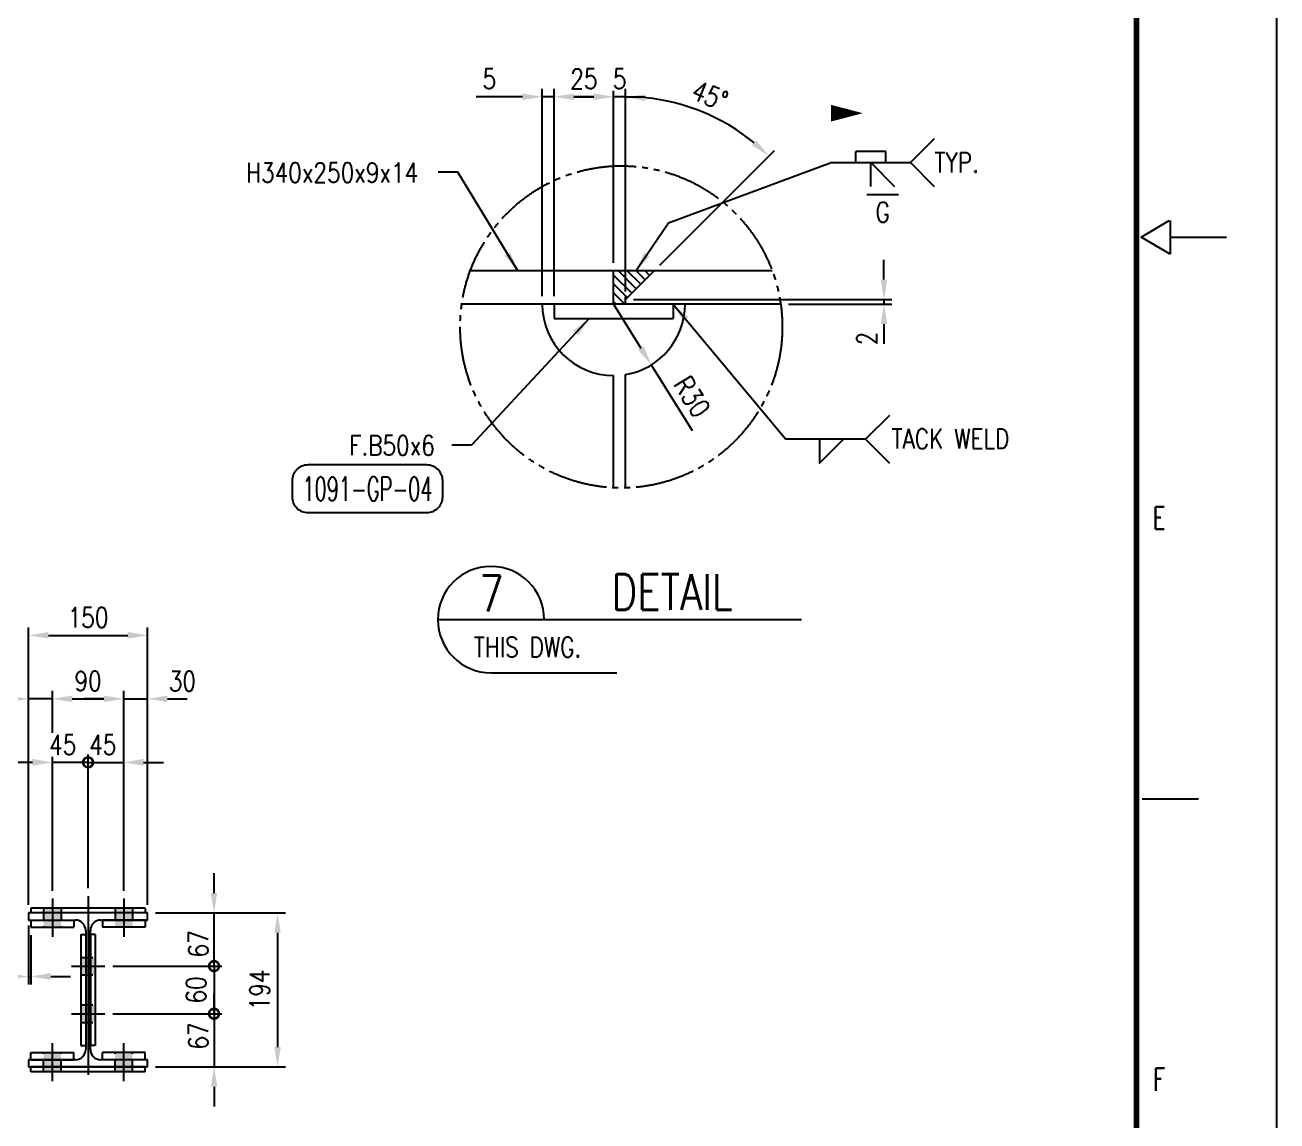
# Model space of a CAD drawing. Header units: millimetres. Extents: x 0 to 232280, y -26939 to 23794.
# Drawn here: x 82813 to 89121, y -19347 to -13825 of the extents above; entities that cross this region are included whole.
import ezdxf
from ezdxf.enums import TextEntityAlignment as Align

# ---------------------------------------------------------------- set-up
doc = ezdxf.new("R2010")
doc.units = ezdxf.units.MM
doc.header["$LTSCALE"] = 30
for name, pattern in [('JNK-CENTER', [34, 30, -1.5, 1, -1.5]), ('JNK-HIDDEN', [3, 2, -1]), ('PH2', [15, 10, -1, 1, -1, 1, -1])]:
    doc.linetypes.add(name, pattern=pattern)
for name, color, linetype in [('CEN-R', 1, 'JNK-CENTER'), ('CON-C', 4, 'Continuous'), ('CON-G', 3, 'Continuous'), ('CON-W', 7, 'Continuous'), ('CON-Y', 2, 'Continuous'), ('det', 2, 'PH2'), ('DIM', 7, 'Continuous'), ('Dim-W', 7, 'Continuous'), ('HID-Y', 2, 'JNK-HIDDEN'), ('STL-OBJT', 7, 'Continuous'), ('TXT-Y', 2, 'Continuous')]:
    doc.layers.add(name, color=color, linetype=linetype)
doc.styles.add('ROMANS', font='ROMANS.shx', dxfattribs={"width": 0.8})
doc.styles.add('SIMPLEX', font='simplex.shx', dxfattribs={"width": 0.8})
doc.dimstyles.new('DIM40', dxfattribs={"dimscale": 40, "dimtxt": 2.5, "dimasz": 2.5, "dimexe": 1, "dimexo": 1, "dimgap": 1, "dimtad": 1, "dimdec": 0, "dimdsep": 46, "dimtxsty": 'SIMPLEX', "dimcen": 0, "dimclrd": 7, "dimclre": 7, "dimclrt": 2, "dimadec": 1, "dimazin": 2, "dimtfac": 1, "dimtdec": 0, "dimtix": 1, "dimtmove": 2, "dimatfit": 2, "dimfxl": 1, "dimtolj": 1, "dimtzin": 0, "dimarcsym": 1})
doc.dimstyles.new('DIM40_12', dxfattribs={"dimscale": 40, "dimtxt": 2.5, "dimasz": 2.5, "dimexe": 1, "dimexo": 1, "dimgap": 1, "dimtad": 1, "dimdec": 0, "dimlfac": 0.375, "dimdsep": 46, "dimtxsty": 'SIMPLEX', "dimcen": 0, "dimclrd": 256, "dimclre": 256, "dimclrt": 2, "dimadec": 1, "dimazin": 2, "dimtfac": 1, "dimtdec": 0, "dimtmove": 2, "dimatfit": 2, "dimfxl": 1, "dimtfill": 1, "dimarcsym": 1})
doc.dimstyles.new('DIM40x4', dxfattribs={"dimscale": 40, "dimtxt": 2.5, "dimasz": 2.5, "dimexe": 1, "dimexo": 1, "dimgap": 1, "dimtad": 1, "dimdec": 1, "dimlfac": 0.25, "dimdsep": 46, "dimtxsty": 'SIMPLEX', "dimcen": 2.5, "dimclrd": 7, "dimclre": 7, "dimclrt": 2, "dimadec": 1, "dimazin": 2, "dimtfac": 1, "dimtdec": 1, "dimtmove": 2, "dimatfit": 3, "dimfxl": 1, "dimtfill": 1, "dimtolj": 1, "dimtzin": 0, "dimarcsym": 1})

# ---------------------------------------------------------------- blocks, each defined once
blk = doc.blocks.new('TITLE')
at = {"color": 7}
for p, q in [((841, 0), (841, 594.85)), ((823.88, 301.14), (827.42, 303.26)), ((827.56, 303.26), (827.56, 299.02)), ((827.56, 299.02), (823.88, 301.14)), ((827.56, 301.14), (834.63, 301.14)), ((824.02, 230.41), (831.1, 230.41))]:
    blk.add_line(p, q, dxfattribs=at)
at = {"color": 7, "const_width": 0.707}
blk.add_lwpolyline([(823.32, 17.33), (823.32, 577.17)], dxfattribs=at)
at = {"color": 7, "style": 'ROMANS', "width": 0.7}
for s, p in [('E', (826.15, 265.77)), ('F', (826.15, 195.04))]:
    blk.add_text(s, height=2.83, dxfattribs=at).set_placement(p, align=Align.MIDDLE)
blk = doc.blocks.new('A$C7DA85F08')
at = {"layer": 'CON-G'}
for p, q in [((150, 194), (0, 194)), ((0, 194), (0, 185)), ((150, 185), (150, 194)), ((0, 185), (59, 185)), ((91, 185), (150, 185)), ((72, 172), (72, 22)), ((78, 22), (78, 172)), ((59, 9), (0, 9)), ((0, 9), (0, 0)), ((150, 9), (91, 9)), ((150, 0), (150, 9)), ((0, 0), (150, 0))]:
    blk.add_line(p, q, dxfattribs=at)
for centre, start, end in [((59, 172), 0, 90), ((91, 172), 90, 180), ((59, 22), 270, 0), ((91, 22), 180, 270)]:
    blk.add_arc(centre, 13, start, end, dxfattribs=at)
blk = doc.blocks.new('*D2822')
at = {"layer": 'DEFPOINTS', "color": 0, "transparency": 16777216}
for p in [(82830.2, -18322.5), (82842.2, -18370.5), (82842.2, -18618.9)]:
    blk.add_point(p, dxfattribs=at)
at = {"layer": 'Dim-W', "color": 7, "lineweight": -2, "transparency": 16777216}
for p, q in [((82830.2, -18362.5), (82830.2, -18658.9)), ((82842.2, -18410.5), (82842.2, -18658.9)), ((82730.2, -18618.9), (82630.2, -18618.9)), ((82830.2, -18618.9), (82842.2, -18618.9)), ((82942.2, -18618.9), (83042.2, -18618.9))]:
    blk.add_line(p, q, dxfattribs=at)
at = {"layer": 'Dim-W', "color": 7, "transparency": 16777216}
for points in [[(82730.2, -18602.2), (82730.2, -18635.5), (82830.2, -18618.9)], [(82942.2, -18602.2), (82942.2, -18635.5), (82842.2, -18618.9)]]:
    blk.add_solid(points, dxfattribs=at)
at = {"layer": 'Dim-W', "color": 2, "transparency": 16777216, "insert": (82623.7, -18528.9), "char_height": 100, "attachment_point": 5, "style": 'SIMPLEX', "bg_fill": 3, "box_fill_scale": 1.1, "bg_fill_color": 256, "bg_fill_true_color": 13158600, "bg_fill_transparency": 0}
blk.add_mtext('\\A1;3', dxfattribs=at)
blk = doc.blocks.new('*D2838')
at = {"layer": 'DEFPOINTS', "color": 0, "transparency": 16777216}
for p in [(83430.2, -16899.8), (82830.2, -18298.5), (83430.2, -18298.5)]:
    blk.add_point(p, dxfattribs=at)
at = {"layer": 'Dim-W', "color": 7, "lineweight": -2, "transparency": 16777216}
for p, q in [((82830.2, -18258.5), (82830.2, -16859.8)), ((82930.2, -16899.8), (83330.2, -16899.8)), ((83430.2, -18258.5), (83430.2, -16859.8))]:
    blk.add_line(p, q, dxfattribs=at)
at = {"layer": 'Dim-W', "color": 7, "transparency": 16777216}
for points in [[(82930.2, -16883.1), (82930.2, -16916.4), (82830.2, -16899.8)], [(83330.2, -16883.1), (83330.2, -16916.4), (83430.2, -16899.8)]]:
    blk.add_solid(points, dxfattribs=at)
at = {"layer": 'Dim-W', "color": 2, "transparency": 16777216, "insert": (83130.2, -16809.8), "char_height": 100, "attachment_point": 5, "style": 'SIMPLEX', "bg_fill": 3, "box_fill_scale": 1.1, "bg_fill_color": 256, "bg_fill_true_color": 13158600, "bg_fill_transparency": 0}
blk.add_mtext('\\A1;150', dxfattribs=at)
blk = doc.blocks.new('*D2839')
at = {"layer": 'DEFPOINTS', "color": 0, "transparency": 16777216}
for p in [(83310.2, -17219.8), (82950.2, -18226.5), (83310.2, -18226.5)]:
    blk.add_point(p, dxfattribs=at)
at = {"layer": 'Dim-W', "color": 7, "lineweight": -2, "transparency": 16777216}
for p, q in [((82950.2, -18186.5), (82950.2, -17179.8)), ((83050.2, -17219.8), (83210.2, -17219.8)), ((83310.2, -18186.5), (83310.2, -17179.8))]:
    blk.add_line(p, q, dxfattribs=at)
at = {"layer": 'Dim-W', "color": 7, "transparency": 16777216}
for points in [[(83050.2, -17203.1), (83050.2, -17236.4), (82950.2, -17219.8)], [(83210.2, -17203.1), (83210.2, -17236.4), (83310.2, -17219.8)]]:
    blk.add_solid(points, dxfattribs=at)
at = {"layer": 'Dim-W', "color": 2, "transparency": 16777216, "insert": (83130.2, -17129.8), "char_height": 100, "attachment_point": 5, "style": 'SIMPLEX', "bg_fill": 3, "box_fill_scale": 1.1, "bg_fill_color": 256, "bg_fill_true_color": 13158600, "bg_fill_transparency": 0}
blk.add_mtext('\\A1;90', dxfattribs=at)
blk = doc.blocks.new('*D2840')
at = {"layer": 'DEFPOINTS', "color": 0, "transparency": 16777216}
for p in [(83310.2, -17219.8), (83430.2, -17219.8), (83430.2, -17219.8)]:
    blk.add_point(p, dxfattribs=at)
at = {"layer": 'Dim-W', "color": 7, "lineweight": -2, "transparency": 16777216}
for p, q in [((83210.2, -17219.8), (83110.2, -17219.8)), ((83310.2, -17219.8), (83430.2, -17219.8)), ((83530.2, -17219.8), (83630.2, -17219.8))]:
    blk.add_line(p, q, dxfattribs=at)
at = {"layer": 'Dim-W', "color": 7, "transparency": 16777216}
blk.add_solid([(83210.2, -17203.1), (83210.2, -17236.4), (83310.2, -17219.8)], dxfattribs=at)
at = {"layer": 'Dim-W', "color": 2, "transparency": 16777216, "insert": (83605.7, -17130.8), "char_height": 100, "attachment_point": 5, "style": 'SIMPLEX', "bg_fill": 3, "box_fill_scale": 1.1, "bg_fill_color": 256, "bg_fill_true_color": 13158600, "bg_fill_transparency": 0}
blk.add_mtext('\\A1;30', dxfattribs=at)
at = {"layer": 'Dim-W', "color": 7, "transparency": 16777216}
blk.add_solid([(83530.2, -17203.1), (83530.2, -17236.4), (83430.2, -17219.8)], dxfattribs=at)
blk = doc.blocks.new('*D2841')
at = {"layer": 'DEFPOINTS', "color": 0, "transparency": 16777216}
for p in [(82830.2, -17219.8), (82830.2, -17219.8), (82950.2, -17219.8)]:
    blk.add_point(p, dxfattribs=at)
at = {"layer": 'Dim-W', "color": 7, "lineweight": -2, "transparency": 16777216}
for p, q in [((82730.2, -17219.8), (82630.2, -17219.8)), ((82950.2, -17219.8), (82830.2, -17219.8)), ((83050.2, -17219.8), (83150.2, -17219.8))]:
    blk.add_line(p, q, dxfattribs=at)
at = {"layer": 'Dim-W', "color": 7, "transparency": 16777216}
blk.add_solid([(83050.2, -17203.1), (83050.2, -17236.4), (82950.2, -17219.8)], dxfattribs=at)
at = {"layer": 'Dim-W', "color": 2, "transparency": 16777216, "insert": (82654.6, -17130.8), "char_height": 100, "attachment_point": 5, "style": 'SIMPLEX', "bg_fill": 3, "box_fill_scale": 1.1, "bg_fill_color": 256, "bg_fill_true_color": 13158600, "bg_fill_transparency": 0}
blk.add_mtext('\\A1;30', dxfattribs=at)
at = {"layer": 'Dim-W', "color": 7, "transparency": 16777216}
blk.add_solid([(82730.2, -17203.1), (82730.2, -17236.4), (82830.2, -17219.8)], dxfattribs=at)
blk = doc.blocks.new('_DotSmall')
at = {"color": 0, "linetype": 'ByBlock', "const_width": 0.5}
blk.add_lwpolyline([(-0.0625, 0, 1), (0.0625, 0, 1)], format="xyb", close=True, dxfattribs=at)
blk = doc.blocks.new('*D2842')
at = {"layer": 'DEFPOINTS', "color": 0, "transparency": 16777216}
for p in [(83130.2, -18214.5), (83310.2, -18226.5)]:
    blk.add_point(p, dxfattribs=at)
at = {"layer": 'Dim-W', "color": 7, "lineweight": -2, "transparency": 16777216}
for p, q in [((83130.2, -18174.5), (83130.2, -17499.8)), ((83310.2, -18186.5), (83310.2, -17499.8)), ((83130.2, -17539.8), (83030.2, -17539.8)), ((83410.2, -17539.8), (83510.2, -17539.8))]:
    blk.add_line(p, q, dxfattribs=at)
at = {"layer": 'Dim-W', "color": 2, "transparency": 16777216, "insert": (83204.3, -17451.4), "char_height": 100, "attachment_point": 5, "style": 'SIMPLEX', "bg_fill": 3, "box_fill_scale": 1.1, "bg_fill_color": 256, "bg_fill_true_color": 13158600, "bg_fill_transparency": 0}
blk.add_mtext('\\A1;45', dxfattribs=at)
at = {"layer": 'DEFPOINTS', "color": 0, "transparency": 16777216}
blk.add_point((83310.2, -17539.8), dxfattribs=at)
at = {"layer": 'Dim-W', "color": 7, "lineweight": -2, "transparency": 16777216}
blk.add_line((83130.2, -17539.8), (83310.2, -17539.8), dxfattribs=at)
at = {"layer": 'Dim-W', "color": 7, "transparency": 16777216}
blk.add_solid([(83410.2, -17523.1), (83410.2, -17556.4), (83310.2, -17539.8)], dxfattribs=at)
at = {"layer": 'Dim-W', "color": 7, "lineweight": -2, "transparency": 16777216, "xscale": 100, "yscale": 100, "zscale": 100}
blk.add_blockref('_DotSmall', (83130.2, -17539.8), dxfattribs=at)
blk = doc.blocks.new('*D2843')
at = {"layer": 'DEFPOINTS', "color": 0, "transparency": 16777216}
for p in [(82950.2, -18226.5), (83130.2, -18214.5)]:
    blk.add_point(p, dxfattribs=at)
at = {"layer": 'Dim-W', "color": 7, "lineweight": -2, "transparency": 16777216}
for p, q in [((82950.2, -18186.5), (82950.2, -17499.8)), ((83130.2, -18174.5), (83130.2, -17499.8)), ((82850.2, -17539.8), (82750.2, -17539.8)), ((83130.2, -17539.8), (83230.2, -17539.8))]:
    blk.add_line(p, q, dxfattribs=at)
at = {"layer": 'Dim-W', "color": 2, "transparency": 16777216, "insert": (83002.3, -17451.4), "char_height": 100, "attachment_point": 5, "style": 'SIMPLEX', "bg_fill": 3, "box_fill_scale": 1.1, "bg_fill_color": 256, "bg_fill_true_color": 13158600, "bg_fill_transparency": 0}
blk.add_mtext('\\A1;45', dxfattribs=at)
at = {"layer": 'DEFPOINTS', "color": 0, "transparency": 16777216}
blk.add_point((82950.2, -17539.8), dxfattribs=at)
at = {"layer": 'Dim-W', "color": 7, "lineweight": -2, "transparency": 16777216}
blk.add_line((83130.2, -17539.8), (82950.2, -17539.8), dxfattribs=at)
at = {"layer": 'Dim-W', "color": 7, "transparency": 16777216}
blk.add_solid([(82850.2, -17523.1), (82850.2, -17556.4), (82950.2, -17539.8)], dxfattribs=at)
at = {"layer": 'Dim-W', "color": 7, "lineweight": -2, "transparency": 16777216, "xscale": 100, "yscale": 100, "zscale": 100, "rotation": 180}
blk.add_blockref('_DotSmall', (83130.2, -17539.8), dxfattribs=at)
blk = doc.blocks.new('*D2844')
at = {"layer": 'DEFPOINTS', "color": 0, "transparency": 16777216}
for p in [(83430.2, -18298.5), (83430.2, -19074.5), (84085, -19074.5)]:
    blk.add_point(p, dxfattribs=at)
at = {"layer": 'Dim-W', "color": 7, "lineweight": -2, "transparency": 16777216}
for p, q in [((83470.2, -18298.5), (84125, -18298.5)), ((84085, -18398.5), (84085, -18974.5)), ((83470.2, -19074.5), (84125, -19074.5))]:
    blk.add_line(p, q, dxfattribs=at)
at = {"layer": 'Dim-W', "color": 7, "transparency": 16777216}
for points in [[(84068.4, -18398.5), (84101.7, -18398.5), (84085, -18298.5)], [(84068.4, -18974.5), (84101.7, -18974.5), (84085, -19074.5)]]:
    blk.add_solid(points, dxfattribs=at)
at = {"layer": 'Dim-W', "color": 2, "transparency": 16777216, "insert": (83995, -18686.5), "char_height": 100, "attachment_point": 5, "rotation": 90, "style": 'SIMPLEX', "bg_fill": 3, "box_fill_scale": 1.1, "bg_fill_color": 256, "bg_fill_true_color": 13158600, "bg_fill_transparency": 0}
blk.add_mtext('\\A1;194', dxfattribs=at)
blk = doc.blocks.new('*D2845')
at = {"layer": 'DEFPOINTS', "color": 0, "transparency": 16777216}
for p in [(83214.2, -18566.5), (83214.2, -18806.5), (83765, -18806.5)]:
    blk.add_point(p, dxfattribs=at)
at = {"layer": 'Dim-W', "color": 7, "lineweight": -2, "transparency": 16777216}
for p, q in [((83254.2, -18566.5), (83805, -18566.5)), ((83765, -18566.5), (83765, -18806.5)), ((83254.2, -18806.5), (83805, -18806.5))]:
    blk.add_line(p, q, dxfattribs=at)
at = {"layer": 'Dim-W', "color": 7, "lineweight": -2, "transparency": 16777216, "xscale": 100, "yscale": 100, "zscale": 100}
for p, rotation in [((83765, -18566.5), 90), ((83765, -18806.5), 270)]:
    blk.add_blockref('_DotSmall', p, dxfattribs=dict(at, rotation=rotation))
at = {"layer": 'Dim-W', "color": 2, "transparency": 16777216, "insert": (83675, -18686.5), "char_height": 100, "attachment_point": 5, "rotation": 90, "style": 'SIMPLEX', "bg_fill": 3, "box_fill_scale": 1.1, "bg_fill_color": 256, "bg_fill_true_color": 13158600, "bg_fill_transparency": 0}
blk.add_mtext('\\A1;60', dxfattribs=at)
blk = doc.blocks.new('*D2846')
at = {"layer": 'DEFPOINTS', "color": 0, "transparency": 16777216}
for p in [(83765, -18806.5), (83765, -19074.5), (83765, -19074.5)]:
    blk.add_point(p, dxfattribs=at)
at = {"layer": 'Dim-W', "color": 7, "lineweight": -2, "transparency": 16777216}
for p, q in [((83765, -18806.5), (83765, -18706.5)), ((83765, -19174.5), (83765, -19274.5))]:
    blk.add_line(p, q, dxfattribs=at)
at = {"layer": 'Dim-W', "color": 7, "transparency": 16777216}
blk.add_solid([(83748.4, -19174.5), (83781.7, -19174.5), (83765, -19074.5)], dxfattribs=at)
at = {"layer": 'Dim-W', "color": 2, "transparency": 16777216, "insert": (83686, -18918.5), "char_height": 100, "attachment_point": 5, "rotation": 90, "style": 'SIMPLEX', "bg_fill": 3, "box_fill_scale": 1.1, "bg_fill_color": 256, "bg_fill_true_color": 13158600, "bg_fill_transparency": 0}
blk.add_mtext('\\A1;67', dxfattribs=at)
at = {"layer": 'Dim-W', "color": 7, "lineweight": -2, "transparency": 16777216}
blk.add_line((83765, -18806.5), (83765, -19074.5), dxfattribs=at)
blk = doc.blocks.new('_None')
blk = doc.blocks.new('*D2847')
at = {"layer": 'DEFPOINTS', "color": 0, "transparency": 16777216}
for p in [(83765, -18298.5), (83765, -18298.5), (83765, -18566.5)]:
    blk.add_point(p, dxfattribs=at)
at = {"layer": 'Dim-W', "color": 7, "lineweight": -2, "transparency": 16777216}
for p, q in [((83765, -18198.5), (83765, -18098.5)), ((83765, -18566.5), (83765, -18666.5))]:
    blk.add_line(p, q, dxfattribs=at)
at = {"layer": 'Dim-W', "color": 7, "transparency": 16777216}
blk.add_solid([(83748.4, -18198.5), (83781.7, -18198.5), (83765, -18298.5)], dxfattribs=at)
at = {"layer": 'Dim-W', "color": 2, "transparency": 16777216, "insert": (83686, -18454.6), "char_height": 100, "attachment_point": 5, "rotation": 90, "style": 'SIMPLEX', "bg_fill": 3, "box_fill_scale": 1.1, "bg_fill_color": 256, "bg_fill_true_color": 13158600, "bg_fill_transparency": 0}
blk.add_mtext('\\A1;67', dxfattribs=at)
at = {"layer": 'Dim-W', "color": 7, "lineweight": -2, "transparency": 16777216}
blk.add_line((83765, -18566.5), (83765, -18298.5), dxfattribs=at)
blk = doc.blocks.new('SECTITLE')
at = {"layer": 'CON-G'}
for p, q in [((-1.7, 0), (44.1, 0)), ((5, -6.7), (20.86, -6.7))]:
    blk.add_line(p, q, dxfattribs=at)
blk.add_arc((5, 0), 6.7, 0, 270, dxfattribs=at)
at = {"layer": 'CON-C', "style": 'SIMPLEX', "width": 0.8}
for tag, p in [('A', (5.06, 1.04)), ('ELEVATION', (27.83, 1.22))]:
    blk.add_attdef(tag, text='', height=4.5, dxfattribs=at).set_placement(p, align=Align.CENTER)
at = {"layer": 'CON-Y', "style": 'SIMPLEX', "width": 0.8}
blk.add_attdef('SCALE', text='', height=2.5, dxfattribs=at).set_placement((44.9, -3.72), align=Align.RIGHT)
blk.add_attdef('H0000-0000', (1.54, -4.72), '', height=2.5, dxfattribs=at)
blk = doc.blocks.new('*D2859')
at = {"layer": 'DEFPOINTS', "color": 0, "transparency": 16777216}
for p in [(85838.8, -15207.1), (86620.3, -15231.1), (87140.8, -15231.1)]:
    blk.add_point(p, dxfattribs=at)
at = {"layer": 'Dim-W', "lineweight": -2, "transparency": 16777216}
for p, q in [((87140.8, -15107.1), (87140.8, -15007.1)), ((85878.8, -15207.1), (87180.8, -15207.1)), ((86660.3, -15231.1), (87180.8, -15231.1)), ((87140.8, -15207.1), (87140.8, -15231.1)), ((87140.8, -15331.1), (87140.8, -15431.1))]:
    blk.add_line(p, q, dxfattribs=at)
at = {"layer": 'Dim-W', "transparency": 16777216}
blk.add_solid([(87124.1, -15107.1), (87157.5, -15107.1), (87140.8, -15207.1)], dxfattribs=at)
at = {"layer": 'Dim-W', "color": 2, "transparency": 16777216, "insert": (87054.8, -15404.2), "char_height": 100, "attachment_point": 5, "rotation": 90, "style": 'SIMPLEX', "bg_fill": 3, "box_fill_scale": 1.1, "bg_fill_color": 256, "bg_fill_true_color": 13158600, "bg_fill_transparency": 0}
blk.add_mtext('2', dxfattribs=at)
at = {"layer": 'Dim-W', "transparency": 16777216}
blk.add_solid([(87124.1, -15331.1), (87157.5, -15331.1), (87140.8, -15231.1)], dxfattribs=at)
blk = doc.blocks.new('*D2860')
at = {"layer": 'DEFPOINTS', "color": 0, "transparency": 16777216}
for p in [(85778.8, -15231.1), (85968.6, -15536.9)]:
    blk.add_point(p, dxfattribs=at)
at = {"layer": 'Dim-W', "lineweight": -2, "transparency": 16777216}
for p, q in [((85778.8, -15231.1), (85915.9, -15452)), ((85968.6, -15536.9), (86174, -15867.9))]:
    blk.add_line(p, q, dxfattribs=at)
at = {"layer": 'Dim-W', "transparency": 16777216}
blk.add_solid([(85930.1, -15443.2), (85901.7, -15460.8), (85968.6, -15536.9)], dxfattribs=at)
at = {"layer": 'Dim-W', "color": 2, "transparency": 16777216, "insert": (86174.2, -15697.4), "char_height": 100, "attachment_point": 5, "rotation": 301.82316, "style": 'SIMPLEX', "bg_fill": 3, "box_fill_scale": 1.1, "bg_fill_color": 256, "bg_fill_true_color": 13158600, "bg_fill_transparency": 0}
blk.add_mtext('R30', dxfattribs=at)
blk = doc.blocks.new('*D2861')
at = {"layer": 'DEFPOINTS', "color": 0, "transparency": 16777216}
for p in [(85778.8, -15063.1), (85838.8, -15207.1)]:
    blk.add_point(p, dxfattribs=at)
at = {"layer": 'Dim-W', "lineweight": -2, "transparency": 16777216}
for p, q in [((85678.8, -14186), (85578.8, -14186)), ((85778.8, -15023.1), (85778.8, -14146)), ((85838.8, -14186), (85778.8, -14186)), ((85838.8, -15167.1), (85838.8, -14146)), ((85838.8, -14186), (85938.8, -14186))]:
    blk.add_line(p, q, dxfattribs=at)
at = {"layer": 'Dim-W', "transparency": 16777216}
blk.add_solid([(85678.8, -14169.4), (85678.8, -14202.7), (85778.8, -14186)], dxfattribs=at)
at = {"layer": 'Dim-W', "color": 2, "transparency": 16777216, "insert": (85808.8, -14096), "char_height": 100, "attachment_point": 5, "style": 'SIMPLEX', "bg_fill": 3, "box_fill_scale": 1.1, "bg_fill_color": 256, "bg_fill_true_color": 13158600, "bg_fill_transparency": 0}
blk.add_mtext('5', dxfattribs=at)
at = {"layer": 'DEFPOINTS', "color": 0, "transparency": 16777216}
blk.add_point((85778.8, -14186), dxfattribs=at)
blk = doc.blocks.new('*D2862')
at = {"layer": 'DEFPOINTS', "color": 0, "transparency": 16777216}
for p in [(86349.3, -14322.8), (85982.8, -15063.1), (85838.8, -15194.8), (85838.8, -15207.1), (85838.8, -15207.1)]:
    blk.add_point(p, dxfattribs=at)
at = {"layer": 'Dim-W', "lineweight": -2, "transparency": 16777216}
for p, q in [((85838.8, -15154.8), (85838.8, -14146)), ((86011.1, -15034.8), (86589.1, -14456.8))]:
    blk.add_line(p, q, dxfattribs=at)
blk.add_arc((85838.8, -15207.1), 1021, 50.61383, 84.38617, dxfattribs=at)
at = {"layer": 'Dim-W', "transparency": 16777216}
for points in [[(85937.9, -14207.6), (85939.5, -14174.3), (85838.8, -14186)], [(86497.9, -14405.6), (86475.5, -14430.3), (86560.8, -14485.1)]]:
    blk.add_solid(points, dxfattribs=at)
at = {"layer": 'Dim-W', "color": 2, "transparency": 16777216, "insert": (86264, -14180.6), "char_height": 100, "attachment_point": 5, "rotation": 337.5, "style": 'SIMPLEX', "bg_fill": 3, "box_fill_scale": 1.1, "bg_fill_color": 256, "bg_fill_true_color": 13158600, "bg_fill_transparency": 0}
blk.add_mtext('45°', dxfattribs=at)
blk = doc.blocks.new('_Oblique')
at = {"color": 0, "linetype": 'ByBlock', "lineweight": -2}
blk.add_line((-0.5, -0.5), (0.5, 0.5), dxfattribs=at)
blk = doc.blocks.new('DUCT-TAG')
at = {"layer": 'CON-G'}
blk.add_lwpolyline([(-9.49, -1), (-9.49, 1, -0.414214), (-7.49, 3), (7.49, 3, -0.414214), (9.49, 1), (9.49, -1, -0.414214), (7.49, -3), (-7.49, -3, -0.414214)], format="xyb", close=True, dxfattribs=at)
at = {"layer": 'CON-G', "style": 'SIMPLEX', "width": 1.246304}
blk.add_attdef('NAME', text='', height=3, dxfattribs=at).set_placement((-8.19, -1.5), (8.19, -1.5), align=Align.FIT)
at = {"layer": 'CON-Y', "style": 'SIMPLEX'}
blk.add_attdef('ELEVATION', text='', height=2, dxfattribs=at).set_placement((0, -6.02), align=Align.CENTER)
blk = doc.blocks.new('*D2863')
at = {"layer": 'DEFPOINTS', "color": 0, "transparency": 16777216}
for p in [(85478.8, -14186), (85778.8, -14186), (85478.8, -15231.1)]:
    blk.add_point(p, dxfattribs=at)
at = {"layer": 'Dim-W', "lineweight": -2, "transparency": 16777216}
for p, q in [((85478.8, -15191.1), (85478.8, -14146)), ((85678.8, -14186), (85578.8, -14186))]:
    blk.add_line(p, q, dxfattribs=at)
at = {"layer": 'Dim-W', "transparency": 16777216}
for points in [[(85578.8, -14169.4), (85578.8, -14202.7), (85478.8, -14186)], [(85678.8, -14169.4), (85678.8, -14202.7), (85778.8, -14186)]]:
    blk.add_solid(points, dxfattribs=at)
at = {"layer": 'Dim-W', "color": 2, "transparency": 16777216, "insert": (85628.8, -14096), "char_height": 100, "attachment_point": 5, "style": 'SIMPLEX', "bg_fill": 3, "box_fill_scale": 1.1, "bg_fill_color": 256, "bg_fill_true_color": 13158600, "bg_fill_transparency": 0}
blk.add_mtext('25', dxfattribs=at)
blk = doc.blocks.new('*D2864')
at = {"layer": 'DEFPOINTS', "color": 0, "transparency": 16777216}
for p in [(85418.8, -14186), (85478.8, -14186), (85418.8, -15231.1)]:
    blk.add_point(p, dxfattribs=at)
at = {"layer": 'Dim-W', "lineweight": -2, "transparency": 16777216}
for p, q in [((85318.8, -14186), (85085.5, -14186)), ((85418.8, -15191.1), (85418.8, -14146)), ((85478.8, -14186), (85418.8, -14186)), ((85578.8, -14186), (85678.8, -14186))]:
    blk.add_line(p, q, dxfattribs=at)
at = {"layer": 'Dim-W', "transparency": 16777216}
for points in [[(85318.8, -14169.4), (85318.8, -14202.7), (85418.8, -14186)], [(85578.8, -14169.4), (85578.8, -14202.7), (85478.8, -14186)]]:
    blk.add_solid(points, dxfattribs=at)
at = {"layer": 'Dim-W', "color": 2, "transparency": 16777216, "insert": (85152.1, -14096), "char_height": 100, "attachment_point": 5, "style": 'SIMPLEX', "bg_fill": 3, "box_fill_scale": 1.1, "bg_fill_color": 256, "bg_fill_true_color": 13158600, "bg_fill_transparency": 0}
blk.add_mtext('5', dxfattribs=at)

msp = doc.modelspace()

# ---------------------------------------------------------------- hatches: boundary and pattern name
at = {"layer": 'Dim-W'}
h = msp.add_hatch(dxfattribs=at)
h.set_pattern_fill('ANSI31', color=256, scale=10, angle=90, style=0)
h.set_pattern_definition([(135, (-62012.747, -33427.604), (-22.45064, -22.45064), [])])
h.paths.add_polyline_path([(85982.79, -15063.05), (85778.79, -15063.05), (85778.79, -15231.05), (85838.79, -15231.05), (85838.79, -15207.05)])
h = msp.add_hatch(color=256, dxfattribs=at)
h.paths.add_polyline_path([(82950.17, -18274.54), (82906.17, -18274.54), (82906.17, -18298.54), (82950.17, -18298.54)])
h.paths.add_polyline_path([(82994.17, -18274.54), (82950.17, -18274.54), (82950.17, -18298.54), (82994.17, -18298.54)])
h.paths.add_polyline_path([(82950.17, -18298.54), (82906.17, -18298.54), (82906.17, -18334.54), (82950.17, -18334.54)])
h.paths.add_polyline_path([(82994.17, -18298.54), (82950.17, -18298.54), (82950.17, -18334.54), (82994.17, -18334.54)])
h.paths.add_polyline_path([(82950.17, -18334.54), (82906.17, -18334.54), (82906.17, -18370.54), (82950.17, -18370.54)])
h.paths.add_polyline_path([(82994.17, -18334.54), (82950.17, -18334.54), (82950.17, -18370.54), (82994.17, -18370.54)])
h = msp.add_hatch(color=256, dxfattribs=at)
h.paths.add_polyline_path([(83310.17, -18274.54), (83354.17, -18274.54), (83354.17, -18298.54), (83310.17, -18298.54)])
h.paths.add_polyline_path([(83266.17, -18274.54), (83310.17, -18274.54), (83310.17, -18298.54), (83266.17, -18298.54)])
h.paths.add_polyline_path([(83310.17, -18298.54), (83354.17, -18298.54), (83354.17, -18334.54), (83310.17, -18334.54)])
h.paths.add_polyline_path([(83266.17, -18298.54), (83310.17, -18298.54), (83310.17, -18334.54), (83266.17, -18334.54)])
h.paths.add_polyline_path([(83310.17, -18334.54), (83354.17, -18334.54), (83354.17, -18370.54), (83310.17, -18370.54)])
h.paths.add_polyline_path([(83266.17, -18334.54), (83310.17, -18334.54), (83310.17, -18370.54), (83266.17, -18370.54)])
h = msp.add_hatch(color=256, dxfattribs=at)
h.paths.add_polyline_path([(83094.17, -18566.54), (83118.17, -18566.54), (83118.17, -18522.54), (83094.17, -18522.54)])
h.paths.add_polyline_path([(83130.17, -18522.54), (83118.17, -18522.54), (83118.17, -18566.54), (83130.17, -18566.54)])
h.paths.add_polyline_path([(83130.17, -18566.54), (83142.17, -18566.54), (83142.17, -18522.54), (83130.17, -18522.54)])
h.paths.add_polyline_path([(83142.17, -18566.54), (83166.17, -18566.54), (83166.17, -18522.54), (83142.17, -18522.54)])
h.paths.add_polyline_path([(83142.17, -18610.54), (83166.17, -18610.54), (83166.17, -18566.54), (83142.17, -18566.54)])
h.paths.add_polyline_path([(83142.17, -18566.54), (83130.17, -18566.54), (83130.17, -18610.54), (83142.17, -18610.54)])
h.paths.add_polyline_path([(83130.17, -18566.54), (83118.17, -18566.54), (83118.17, -18610.54), (83130.17, -18610.54)])
h.paths.add_polyline_path([(83118.17, -18566.54), (83094.17, -18566.54), (83094.17, -18610.54), (83118.17, -18610.54)])
h = msp.add_hatch(color=256, dxfattribs=at)
h.paths.add_polyline_path([(83118.17, -18850.54), (83094.17, -18850.54), (83094.17, -18806.54), (83118.17, -18806.54)])
h.paths.add_polyline_path([(83130.17, -18850.54), (83118.17, -18850.54), (83118.17, -18806.54), (83130.17, -18806.54)])
h.paths.add_polyline_path([(83142.17, -18850.54), (83130.17, -18850.54), (83130.17, -18806.54), (83142.17, -18806.54)])
h.paths.add_polyline_path([(83166.17, -18850.54), (83142.17, -18850.54), (83142.17, -18806.54), (83166.17, -18806.54)])
h.paths.add_polyline_path([(83166.17, -18806.54), (83142.17, -18806.54), (83142.17, -18762.54), (83166.17, -18762.54)])
h.paths.add_polyline_path([(83142.17, -18806.54), (83130.17, -18806.54), (83130.17, -18762.54), (83142.17, -18762.54)])
h.paths.add_polyline_path([(83130.17, -18806.54), (83118.17, -18806.54), (83118.17, -18762.54), (83130.17, -18762.54)])
h.paths.add_polyline_path([(83118.17, -18806.54), (83094.17, -18806.54), (83094.17, -18762.54), (83118.17, -18762.54)])
h = msp.add_hatch(color=256, dxfattribs=at)
h.paths.add_polyline_path([(82950.17, -19098.54), (82906.17, -19098.54), (82906.17, -19074.54), (82950.17, -19074.54)])
h.paths.add_polyline_path([(82994.17, -19098.54), (82950.17, -19098.54), (82950.17, -19074.54), (82994.17, -19074.54)])
h.paths.add_polyline_path([(82950.17, -19074.54), (82906.17, -19074.54), (82906.17, -19038.54), (82950.17, -19038.54)])
h.paths.add_polyline_path([(82994.17, -19074.54), (82950.17, -19074.54), (82950.17, -19038.54), (82994.17, -19038.54)])
h.paths.add_polyline_path([(82950.17, -19038.54), (82906.17, -19038.54), (82906.17, -19002.54), (82950.17, -19002.54)])
h.paths.add_polyline_path([(82994.17, -19038.54), (82950.17, -19038.54), (82950.17, -19002.54), (82994.17, -19002.54)])
h = msp.add_hatch(color=256, dxfattribs=at)
h.paths.add_polyline_path([(83310.17, -19098.54), (83354.17, -19098.54), (83354.17, -19074.54), (83310.17, -19074.54)])
h.paths.add_polyline_path([(83266.17, -19098.54), (83310.17, -19098.54), (83310.17, -19074.54), (83266.17, -19074.54)])
h.paths.add_polyline_path([(83310.17, -19074.54), (83354.17, -19074.54), (83354.17, -19038.54), (83310.17, -19038.54)])
h.paths.add_polyline_path([(83266.17, -19074.54), (83310.17, -19074.54), (83310.17, -19038.54), (83266.17, -19038.54)])
h.paths.add_polyline_path([(83310.17, -19038.54), (83354.17, -19038.54), (83354.17, -19002.54), (83310.17, -19002.54)])
h.paths.add_polyline_path([(83266.17, -19038.54), (83310.17, -19038.54), (83310.17, -19002.54), (83266.17, -19002.54)])

# ---------------------------------------------------------------- linework, layer by layer
for points in [[(87074.57, -14637.9), (87074.57, -14517.9), (87194.57, -14637.9)], [(86816.29, -15911.49), (86816.29, -16031.49), (86936.29, -15911.49)]]:
    msp.add_lwpolyline(points)
at = {"layer": 'CEN-R'}
for p, q in [((82950.17, -18226.54), (82950.17, -18418.54)), ((83130.17, -18214.54), (83130.17, -19158.54)), ((83310.17, -18226.54), (83310.17, -18418.54)), ((83046.17, -18566.54), (83214.17, -18566.54)), ((83046.17, -18806.54), (83214.17, -18806.54)), ((82950.17, -19146.54), (82950.17, -18954.54)), ((83310.17, -19146.54), (83310.17, -18954.54))]:
    msp.add_line(p, q, dxfattribs=at)
at = {"layer": 'CON-G'}
for p, q in [((85778.79, -15063.05), (85056.23, -15063.05)), ((85778.79, -15231.05), (85778.79, -15063.05)), ((85838.79, -15207.05), (85982.79, -15063.05)), ((86577.81, -15063.05), (85982.79, -15063.05)), ((86620.48, -15231.05), (85013.56, -15231.05)), ((85478.79, -15231.05), (85478.79, -15303.05)), ((85838.79, -15231.05), (85838.79, -15207.05)), ((86078.79, -15231.05), (86078.79, -15303.05)), ((85478.79, -15303.05), (86078.79, -15303.05)), ((85778.79, -16156.4), (85778.79, -15591.05)), ((85838.79, -16157.01), (85838.79, -15586.02)), ((83418.17, -18274.54), (82842.17, -18274.54)), ((82842.17, -18274.54), (82842.17, -18298.54)), ((83418.17, -18274.54), (83418.17, -18298.54)), ((83418.17, -18298.54), (82842.17, -18298.54)), ((82842.17, -18334.54), (82842.17, -18370.54)), ((82842.17, -18334.54), (83058.17, -18334.54)), ((83058.17, -18334.54), (83058.17, -18370.54)), ((83202.17, -18334.54), (83202.17, -18370.54)), ((83418.17, -18334.54), (83202.17, -18334.54)), ((83418.17, -18334.54), (83418.17, -18370.54)), ((82842.17, -18370.54), (83058.17, -18370.54)), ((83094.17, -18406.54), (83118.17, -18406.54)), ((83094.17, -18406.54), (83094.17, -18966.54)), ((83118.17, -18406.54), (83118.17, -18966.54)), ((83166.17, -18406.54), (83142.17, -18406.54)), ((83142.17, -18406.54), (83142.17, -18966.54)), ((83166.17, -18406.54), (83166.17, -18966.54)), ((83418.17, -18370.54), (83202.17, -18370.54)), ((83094.17, -18966.54), (83118.17, -18966.54)), ((83166.17, -18966.54), (83142.17, -18966.54)), ((82842.17, -19002.54), (83058.17, -19002.54)), ((82842.17, -19038.54), (82842.17, -19002.54)), ((82842.17, -19038.54), (83058.17, -19038.54)), ((83058.17, -19038.54), (83058.17, -19002.54)), ((83418.17, -19002.54), (83202.17, -19002.54)), ((83202.17, -19038.54), (83202.17, -19002.54)), ((83418.17, -19038.54), (83202.17, -19038.54)), ((83418.17, -19038.54), (83418.17, -19002.54)), ((82842.17, -19098.54), (82842.17, -19074.54)), ((83418.17, -19074.54), (82842.17, -19074.54)), ((83418.17, -19098.54), (82842.17, -19098.54)), ((83418.17, -19098.54), (83418.17, -19074.54))]:
    msp.add_line(p, q, dxfattribs=at)
for start, end in [(180, 270), (279.594068, 0)]:
    msp.add_arc((85778.79, -15231.05), 360, start, end, dxfattribs=at)
at = {"layer": 'CON-W'}
for p, q in [((84994.27, -14565.99), (84894.27, -14565.99)), ((86874.57, -14517.9), (87274.57, -14517.9)), ((87054.57, -14677.9), (87214.57, -14677.9)), ((85062.95, -15941.92), (84962.95, -15941.92)), ((87048.19, -15911.49), (86646.35, -15911.49))]:
    msp.add_line(p, q, dxfattribs=at)
for points in [[(87394.57, -14397.9), (87274.57, -14517.9), (87394.57, -14637.9)], [(87168.19, -15791.49), (87048.19, -15911.49), (87168.19, -16031.49)]]:
    msp.add_lwpolyline(points, dxfattribs=at)
at = {"layer": 'det'}
msp.add_circle((85817.02, -15345.7), 811.6, dxfattribs=at)
at = {"layer": 'DIM'}
for p, q in [((87149.76, -14461.53), (86999.38, -14461.53)), ((86999.38, -14517.9), (86999.38, -14461.53)), ((87149.76, -14517.9), (87149.76, -14461.53))]:
    msp.add_line(p, q, dxfattribs=at)
at = {"layer": 'HID-Y'}
for p, q in [((82906.17, -18274.54), (82906.17, -18370.54)), ((82994.17, -18274.54), (82994.17, -18370.54)), ((83266.17, -18274.54), (83266.17, -18370.54)), ((83354.17, -18274.54), (83354.17, -18370.54)), ((83094.17, -18522.54), (83166.17, -18522.54)), ((83094.17, -18610.54), (83166.17, -18610.54)), ((83094.17, -18762.54), (83166.17, -18762.54)), ((83094.17, -18850.54), (83166.17, -18850.54)), ((82906.17, -19098.54), (82906.17, -19002.54)), ((82994.17, -19098.54), (82994.17, -19002.54)), ((83266.17, -19098.54), (83266.17, -19002.54)), ((83354.17, -19098.54), (83354.17, -19002.54))]:
    msp.add_line(p, q, dxfattribs=at)
at = {"layer": 'STL-OBJT'}
msp.add_lwpolyline([(86874.57, -14517.9, 0, 0, 0), (86874.57, -14268.73, 84, 0, 0), (87034.57, -14268.73, 0, 0, 0)], format="xyseb", dxfattribs=at)

# ---------------------------------------------------------------- block references
at = {"linetype": 'ByBlock', "xscale": 39.99999999599994, "yscale": 39.99999999599994, "zscale": 39.99999999599994}
msp.add_blockref('TITLE', (55481.35, -26939.4), dxfattribs=at)
at = {"layer": 'Dim-W'}
ref = msp.add_blockref('SECTITLE', (84960.79, -16820.48), dxfattribs=dict(at, xscale=40, yscale=40, zscale=40))
ref.add_attrib('H0000-0000', 'THIS DWG.', (85074.05, -17009.28), dxfattribs={"layer": 'CON-Y', "height": 100, "style": 'SIMPLEX', "width": 0.8})
ref.add_attrib('A', '7', dxfattribs={"layer": 'CON-C', "height": 180, "style": 'SIMPLEX', "width": 0.8}).set_placement((85163.19, -16778.88), align=Align.CENTER)
ref.add_attrib('ELEVATION', 'DETAIL', dxfattribs={"layer": 'CON-C', "height": 180, "style": 'SIMPLEX', "width": 0.8}).set_placement((86073.99, -16771.68), align=Align.CENTER)
at = {"layer": 'Dim-W', "xscale": 4, "yscale": 4, "zscale": 4}
msp.add_blockref('A$C7DA85F08', (82830.17, -19074.54), dxfattribs=at)
at = {"layer": 'STL-OBJT'}
ref = msp.add_blockref('DUCT-TAG', (84537.84, -16161.42), dxfattribs=dict(at, xscale=-40, yscale=40, zscale=40))
ref.add_attrib('NAME', '1091-GP-04', dxfattribs={"layer": 'CON-G', "height": 120, "style": 'SIMPLEX', "width": 0.570448}).set_placement((84210.24, -16221.42), (84865.44, -16221.42), align=Align.FIT)

# ---------------------------------------------------------------- texts
at = {"layer": 'Dim-W', "color": 2, "style": 'SIMPLEX', "width": 0.8}
for s, p in [('TYP.', (87395.72, -14517.1)), ('TACK WELD', (87179.68, -15909.12))]:
    msp.add_text(s, height=100, dxfattribs=at).set_placement(p, align=Align.MIDDLE_LEFT)
at = {"layer": 'TXT-Y', "style": 'SIMPLEX', "width": 0.8}
for s, p in [('H340x250x9x14', (83926.44, -14618.07)), ('F.B50x6', (84445.71, -15992.67))]:
    msp.add_text(s, height=100, dxfattribs=at).set_placement(p)
msp.add_text('G', height=100, dxfattribs=at).set_placement((87134.57, -14817.9), align=Align.CENTER)

# ---------------------------------------------------------------- leaders
at = {"layer": 'Dim-W'}
for points, dimstyle, override in [([(85295.27, -15063.05), (84994.27, -14565.99)], 'DIM40_12', {"dimgap": 1, "dimtad": 0, "dimlfac": 0.083333, "dimdle": 1, "dimtmove": 0}), ([(86078.79, -15231.05), (86646.35, -15911.49)], 'DIM40', {"dimgap": 1, "dimtad": 0, "dimdec": 1, "dimtdec": 1, "dimtix": 0, "dimtmove": 0, "dimtfill": 1}), ([(85655.85, -15303.05), (85062.95, -15941.92)], 'DIM40_12', {"dimgap": 1, "dimtad": 0, "dimlfac": 0.083333, "dimdle": 1, "dimtmove": 0})]:
    msp.add_leader(points, dimstyle=dimstyle, override=override, dxfattribs=at)

# ---------------------------------------------------------------- next in the draw order: dimensions: what is measured, and where the dimension line sits
dim = msp.add_linear_dim(base=(87140.8, -15231.05), p1=(85838.79, -15207.05), p2=(86620.34, -15231.05), angle=90, dimstyle='DIM40_12', override={"dimlfac": 0.083333}, dxfattribs=at)
dim.commit()
dim.dimension.update_dxf_attribs({"geometry": '*D2859', "text_midpoint": (87054.84, -15404.17), "dimtype": 160})
dim = msp.add_linear_dim(base=(82842.17, -18618.87), p1=(82830.17, -18322.54), p2=(82842.17, -18370.54), dimstyle='DIM40x4', dxfattribs=at)
dim.commit()
dim.dimension.update_dxf_attribs({"geometry": '*D2822', "text_midpoint": (82623.74, -18528.87), "dimtype": 160})

# ---------------------------------------------------------------- next in the draw order: dimensions: what is measured, and where the dimension line sits
dim = msp.add_radius_dim(center=(85778.79, -15231.05), mpoint=(85968.62, -15536.94), dimstyle='DIM40_12', override={"dimlfac": 0.083333, "dimtmove": 0}, dxfattribs=at)
dim.commit()
dim.dimension.update_dxf_attribs({"geometry": '*D2860', "text_midpoint": (86097.68, -15744.9), "dimtype": 164})
dim = msp.add_linear_dim(base=(83430.17, -16899.78), p1=(82830.17, -18298.54), p2=(83430.17, -18298.54), dimstyle='DIM40x4', dxfattribs=at)
dim.commit()
dim.dimension.update_dxf_attribs({"geometry": '*D2838', "text_midpoint": (83130.17, -16809.78)})

# ---------------------------------------------------------------- next in the draw order: dimensions: what is measured, and where the dimension line sits
dim = msp.add_linear_dim(base=(85778.79, -14186.02), p1=(85838.79, -15207.05), p2=(85778.79, -15063.05), dimstyle='DIM40_12', override={"dimlfac": 0.083333, "dimblk1": 'None', "dimsah": 1, "dimtmove": 0}, dxfattribs=at)
dim.commit()
dim.dimension.update_dxf_attribs({"geometry": '*D2861', "text_midpoint": (85808.79, -14186.02), "dimtype": 160})
dim = msp.add_linear_dim(base=(83310.17, -17219.78), p1=(82950.17, -18226.54), p2=(83310.17, -18226.54), dimstyle='DIM40x4', dxfattribs=at)
dim.commit()
dim.dimension.update_dxf_attribs({"geometry": '*D2839', "text_midpoint": (83130.17, -17129.78)})
dim = msp.add_linear_dim(base=(84085.02, -19074.54), p1=(83430.17, -18298.54), p2=(83430.17, -19074.54), angle=90, dimstyle='DIM40x4', dxfattribs=at)
dim.commit()
dim.dimension.update_dxf_attribs({"geometry": '*D2844', "text_midpoint": (83995.02, -18686.54)})

# ---------------------------------------------------------------- next in the draw order: linework, layer by layer
at = {"layer": 'CON-G'}
for p, q in [((85982.79, -15063.05), (85778.79, -15063.05)), ((85838.79, -15207.05), (85838.79, -15194.77))]:
    msp.add_line(p, q, dxfattribs=at)

# ---------------------------------------------------------------- next in the draw order: dimensions: what is measured, and where the dimension line sits
at = {"layer": 'Dim-W'}
dim = msp.add_linear_dim(base=(83430.17, -17219.78), p1=(83310.17, -17219.78), p2=(83430.17, -17219.78), dimstyle='DIM40x4', dxfattribs=at)
dim.commit()
dim.dimension.update_dxf_attribs({"geometry": '*D2840', "text_midpoint": (83605.69, -17130.81), "dimtype": 160})
dim = msp.add_linear_dim(base=(83310.17, -17539.78), p1=(83130.17, -18214.54), p2=(83310.17, -18226.54), dimstyle='DIM40x4', override={"dimblk1": 'DotSmall', "dimsah": 1}, dxfattribs=at)
dim.commit()
dim.dimension.update_dxf_attribs({"geometry": '*D2842', "text_midpoint": (83204.25, -17451.38), "dimtype": 160})
dim = msp.add_linear_dim(base=(83765.02, -18806.54), p1=(83214.17, -18566.54), p2=(83214.17, -18806.54), angle=90, dimstyle='DIM40x4', override={"dimblk1": 'DotSmall', "dimblk2": 'DotSmall', "dimsah": 1}, dxfattribs=at)
dim.commit()
dim.dimension.update_dxf_attribs({"geometry": '*D2845', "text_midpoint": (83675.02, -18686.54)})

# ---------------------------------------------------------------- next in the draw order: dimensions: what is measured, and where the dimension line sits
dim = msp.add_linear_dim(base=(85478.79, -14186.02), p1=(85778.79, -14186.02), p2=(85478.79, -15231.05), dimstyle='DIM40_12', override={"dimlfac": 0.083333, "dimblk2": 'Oblique', "dimdle": 1, "dimtmove": 0}, dxfattribs=at)
dim.commit()
dim.dimension.update_dxf_attribs({"geometry": '*D2863', "text_midpoint": (85628.79, -14096.02)})
dim = msp.add_angular_dim_2l(base=(86349.31, -14322.82), line1=((85838.79, -15207.05), (85982.79, -15063.05)), line2=((85838.79, -15207.05), (85838.79, -15194.77)), dimstyle='DIM40_12', override={"dimlfac": 0.083333, "dimblk2": 'Oblique', "dimdle": 1, "dimtmove": 0}, dxfattribs=at)
dim.commit()
dim.dimension.update_dxf_attribs({"geometry": '*D2862', "text_midpoint": (86263.96, -14180.6)})
dim = msp.add_linear_dim(base=(82830.17, -17219.78), p1=(82950.17, -17219.78), p2=(82830.17, -17219.78), angle=180, dimstyle='DIM40x4', dxfattribs=at)
dim.commit()
dim.dimension.update_dxf_attribs({"geometry": '*D2841', "text_midpoint": (82654.65, -17130.81), "dimtype": 160})
for base, p1, p2, angle, override, picture, middle in [((82950.17, -17539.78), (83130.17, -18214.54), (82950.17, -18226.54), 180, {"dimblk1": 'DotSmall', "dimsah": 1}, '*D2843', (83002.27, -17451.38)), ((83765.02, -18298.54), (83765.02, -18566.54), (83765.02, -18298.54), 270, {"dimblk1": 'None', "dimsah": 1}, '*D2847', (83685.98, -18454.62)), ((83765.02, -19074.54), (83765.02, -18806.54), (83765.02, -19074.54), 90, {"dimblk1": 'None', "dimsah": 1}, '*D2846', (83685.98, -18918.46))]:
    dim = msp.add_linear_dim(base=base, p1=p1, p2=p2, angle=angle, dimstyle='DIM40x4', override=override, dxfattribs=at)
    dim.commit()
    dim.dimension.update_dxf_attribs({"geometry": picture, "text_midpoint": middle, "dimtype": 160})

# ---------------------------------------------------------------- next in the draw order: dimensions: what is measured, and where the dimension line sits
dim = msp.add_linear_dim(base=(85418.79, -14186.02), p1=(85478.79, -14186.02), p2=(85418.79, -15231.05), dimstyle='DIM40_12', override={"dimlfac": 0.083333, "dimblk2": 'Oblique', "dimdle": 1, "dimtmove": 0}, dxfattribs=at)
dim.commit()
dim.dimension.update_dxf_attribs({"geometry": '*D2864', "text_midpoint": (85152.13, -14096.02)})

# ---------------------------------------------------------------- next in the draw order: leaders
msp.add_leader([(85890.11, -15063.05), (86054.85, -14820.75), (86874.57, -14517.9)], dimstyle='DIM40_12', override={"dimgap": 1, "dimtad": 0, "dimlfac": 0.083333, "dimdle": 1, "dimtmove": 0}, dxfattribs=at)

doc.saveas('drawing.dxf')
